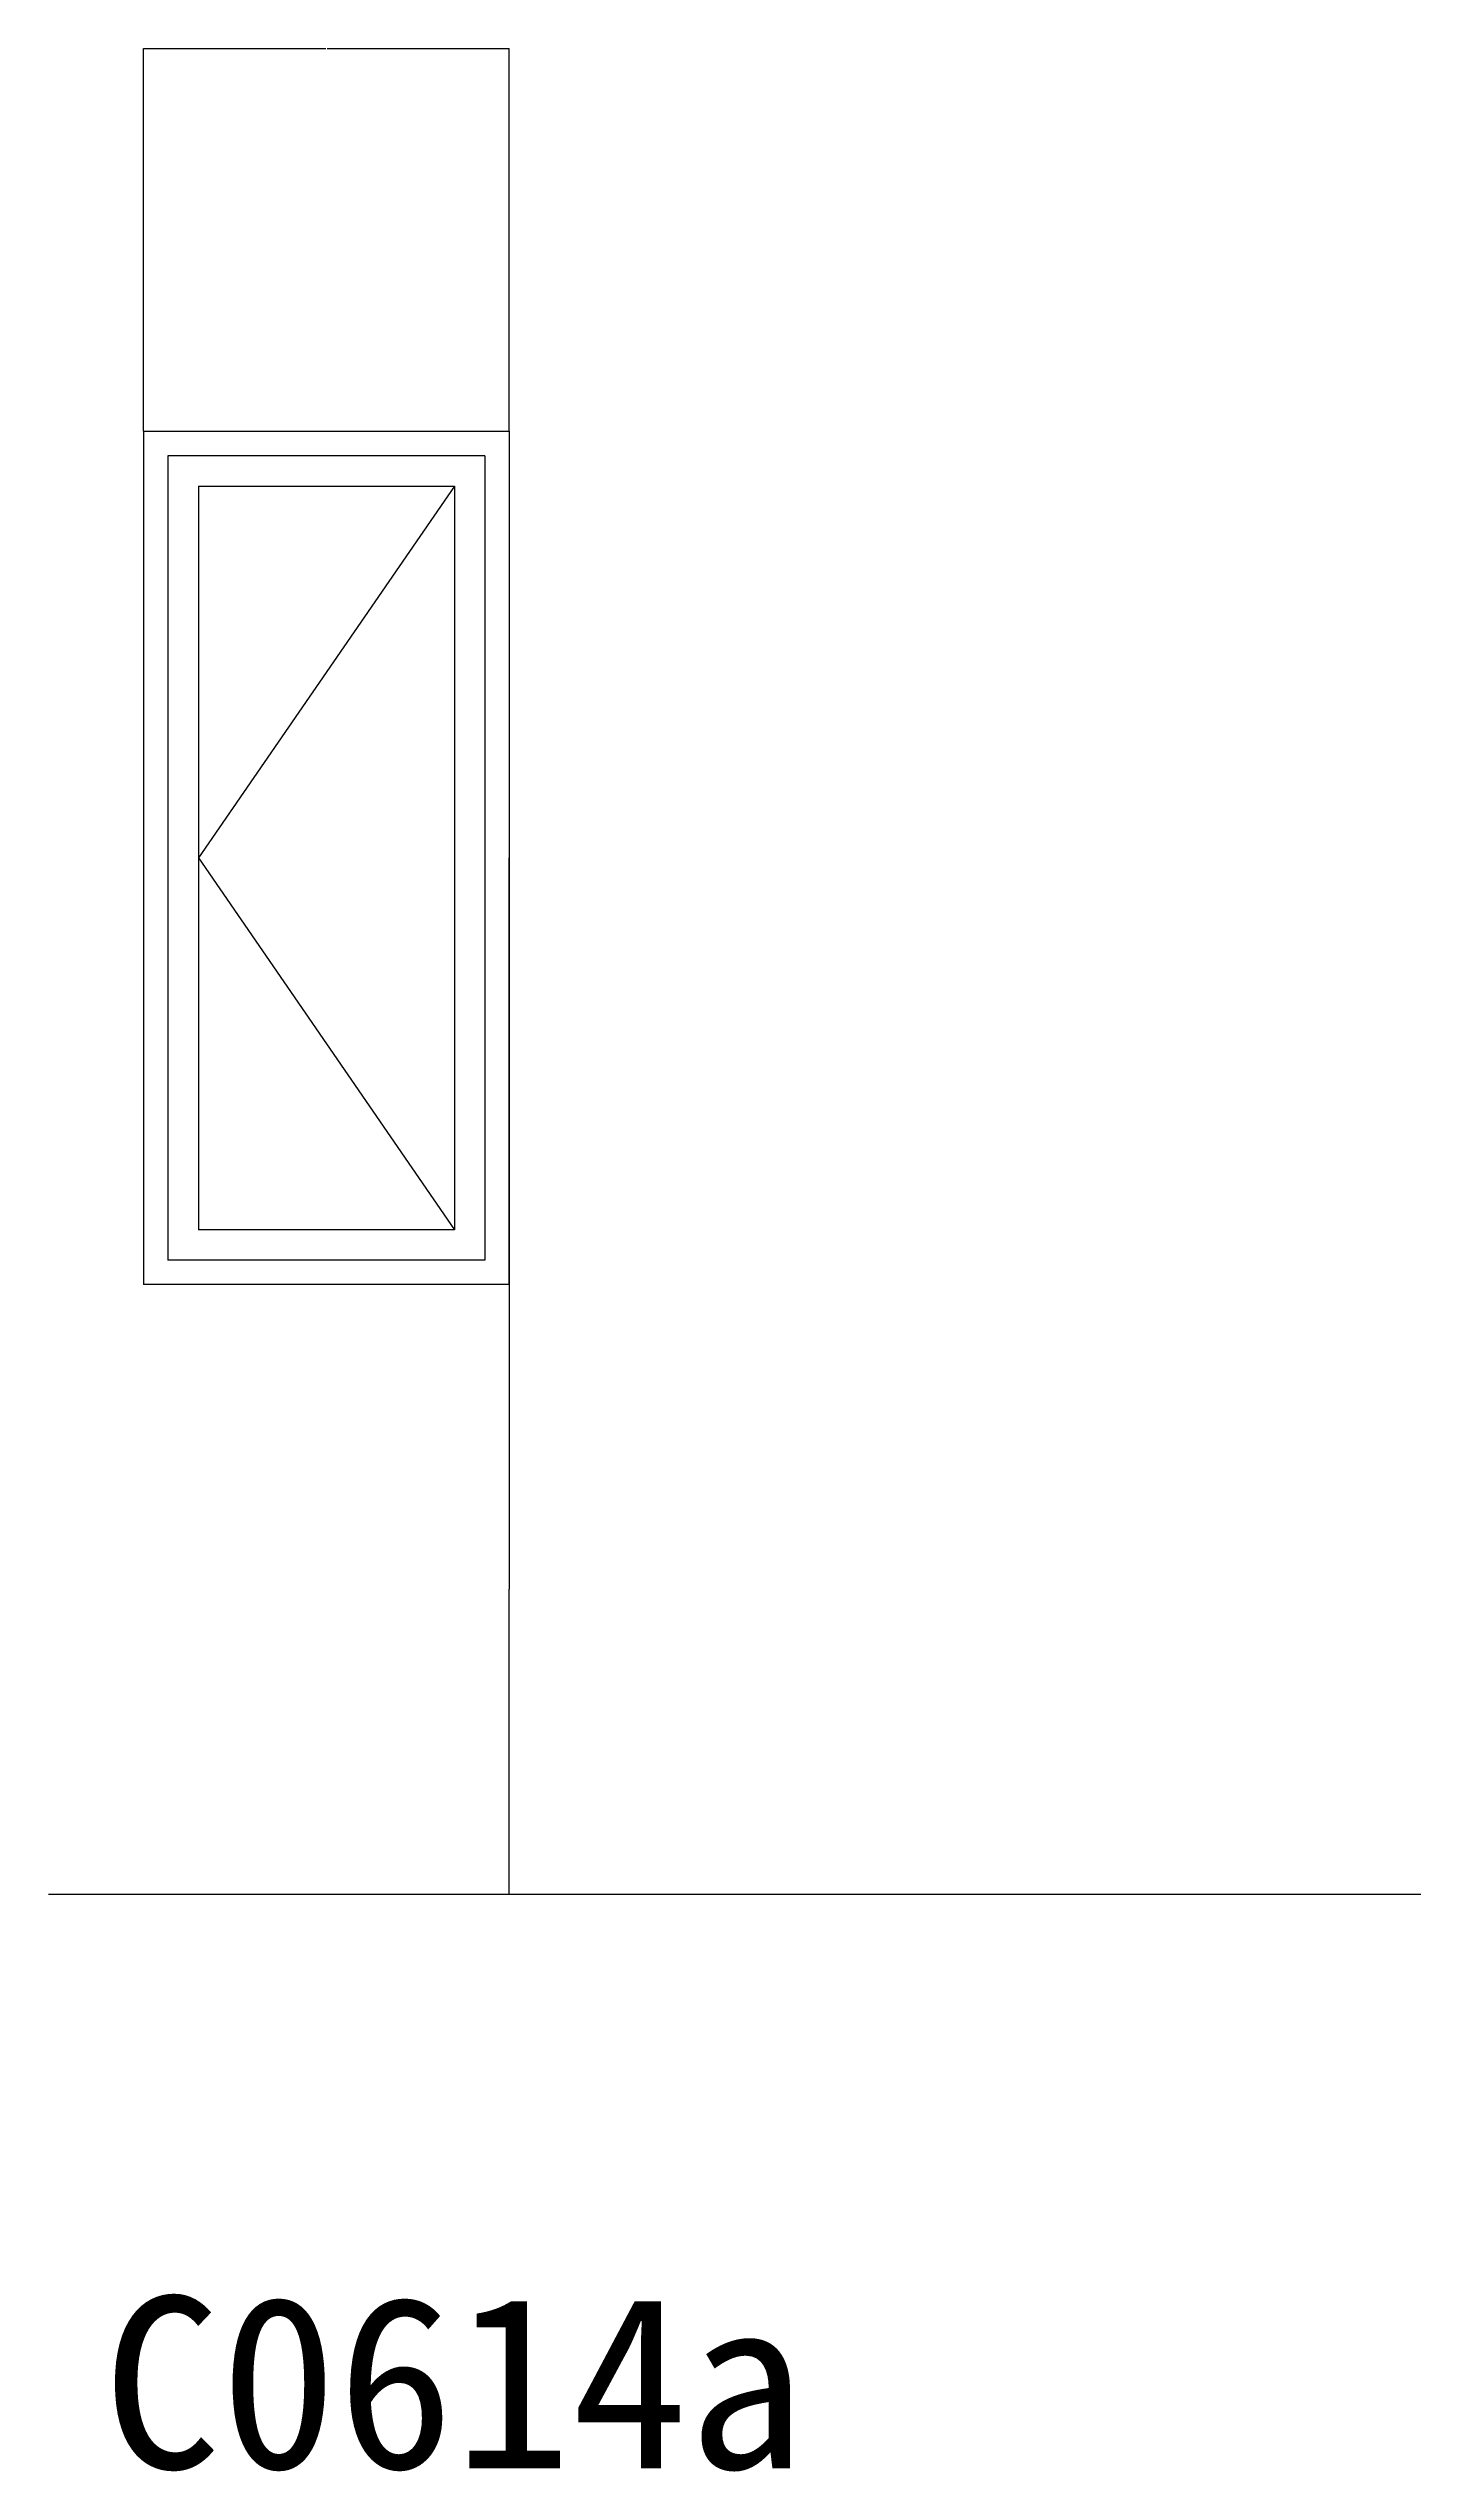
# Model space of a CAD drawing. Header units: metres. Extents: x 46426 to 130526, y 61608 to 121008.
# Drawn here: x 88631 to 93111, y 107424 to 115376 of the extents above; entities that cross this region are included whole.
import ezdxf

# ---------------------------------------------------------------- set-up
doc = ezdxf.new("R2010")
doc.units = ezdxf.units.M
for name, color, linetype in [('PUB_DIM', 3, 'Continuous'), ('TEXT2', 7, 'Continuous'), ('WINDOW', 7, 'Continuous')]:
    doc.layers.add(name, color=color, linetype=linetype)
doc.dimstyles.get("Standard").update_dxf_attribs({"dimtxt": 2.5, "dimasz": 2.5, "dimexe": 1.25, "dimexo": 0.625, "dimtad": 1, "dimcen": 2.5, "dimazin": 3, "dimtfac": 1, "dimtmove": 0, "dimatfit": 3})

# ---------------------------------------------------------------- blocks, each defined once
blk = doc.blocks.new('*D27')
for p, q in [((88943.37, 114119.44), (88943.37, 115375.01)), ((88943.62, 115375.01), (89541.37, 115375.01)), ((89545.37, 115375.01), (90143.12, 115375.01)), ((90143.37, 114119.44), (90143.37, 115375.01))]:
    blk.add_line(p, q)
at = {"layer": 'Defpoints'}
for p in [(88943.37, 115375.01), (88943.37, 114119.44), (90143.37, 114119.44)]:
    blk.add_point(p, dxfattribs=at)
at = {"layer": 'PUB_DIM', "insert": (89543.37, 115375.01), "char_height": 1, "attachment_point": 5}
blk.add_mtext('1200', dxfattribs=at)
blk = doc.blocks.new('*D28')
for p, q in [((90143.37, 114119.44), (90143.37, 112719.44)), ((90143.12, 112719.44), (90142.87, 112719.44)), ((90143.37, 111319.44), (90143.37, 112719.44)), ((90143.37, 112719.44), (90143.37, 112719.44)), ((90143.62, 112719.44), (90143.87, 112719.44))]:
    blk.add_line(p, q)
at = {"layer": 'Defpoints'}
for p in [(90143.37, 114119.44), (90143.37, 112719.44), (90143.37, 111319.44)]:
    blk.add_point(p, dxfattribs=at)
at = {"layer": 'PUB_DIM', "insert": (90143.37, 112720.565), "char_height": 1, "attachment_point": 5}
blk.add_mtext('0', dxfattribs=at)
blk = doc.blocks.new('*D119')
for p, q in [((90143.37, 111319.44), (90143.37, 110319.44)), ((90143.12, 110319.44), (90142.87, 110319.44)), ((90143.37, 109319.44), (90143.37, 110319.44)), ((90143.37, 110319.44), (90143.37, 110319.44)), ((90143.62, 110319.44), (90143.87, 110319.44))]:
    blk.add_line(p, q)
at = {"layer": 'Defpoints'}
for p in [(90143.37, 111319.44), (90143.37, 110319.44), (90143.37, 109319.44)]:
    blk.add_point(p, dxfattribs=at)
at = {"layer": 'PUB_DIM', "insert": (90143.37, 110320.565), "char_height": 1, "attachment_point": 5}
blk.add_mtext('0', dxfattribs=at)

msp = doc.modelspace()

# ---------------------------------------------------------------- linework, layer by layer
at = {"layer": 'PUB_DIM'}
for p, q in [((89963.37, 113939.44, 76.17), (89123.37, 112719.44, 76.17)), ((89123.37, 112719.44, 76.17), (89963.37, 111499.44, 76.17))]:
    msp.add_line(p, q, dxfattribs=at)
at = {"layer": 'WINDOW'}
for p, q in [((88943.37, 114119.44, 76.17), (90143.37, 114119.44, 76.17)), ((88943.37, 114119.44, 76.17), (88943.37, 111319.44, 76.17)), ((90143.37, 114119.44, 76.17), (90143.37, 111319.44, 76.17)), ((89023.37, 114039.44, 76.17), (89023.37, 111399.44, 76.17)), ((90063.37, 114039.44, 76.17), (89023.37, 114039.44, 76.17)), ((90063.37, 114039.44, 76.17), (90063.37, 111399.44, 76.17)), ((89123.37, 113939.44, 76.17), (89963.37, 113939.44, 76.17)), ((89123.37, 113939.44, 76.17), (89123.37, 111499.44, 76.17)), ((89963.37, 113939.44, 76.17), (89963.37, 111499.44, 76.17)), ((89963.37, 111499.44, 76.17), (89123.37, 111499.44, 76.17)), ((90063.37, 111399.44, 76.17), (89023.37, 111399.44, 76.17)), ((90143.37, 111319.44, 76.17), (88943.37, 111319.44, 76.17)), ((88631.37, 109319.44, 76.17), (117902, 109319.44, 76.17))]:
    msp.add_line(p, q, dxfattribs=at)

# ---------------------------------------------------------------- texts
at = {"layer": 'TEXT2'}
msp.add_text('C0614a', height=564.3, dxfattribs=at).set_placement((88811.05, 107434.44, 152.34))

# ---------------------------------------------------------------- dimensions: what is measured, and where the dimension line sits
at = {"layer": 'PUB_DIM'}
for base, p1, p2, picture, middle in [((88943.37, 115375.01), (88943.37, 114119.44, 76.17), (90143.37, 114119.44, 76.17), '*D27', (89543.37, 115375.01)), ((90143.37, 112719.44), (90143.37, 114119.44, 76.17), (90143.37, 111319.44, 76.17), '*D28', (90143.37, 112720.565)), ((90143.37, 110319.44), (90143.37, 111319.44, 76.17), (90143.37, 109319.44, 76.17), '*D119', (90143.37, 110320.565))]:
    dim = msp.add_linear_dim(base=base, p1=p1, p2=p2, dimstyle='Standard', dxfattribs=at)
    dim.commit()
    dim.dimension.update_dxf_attribs({"geometry": picture, "text_midpoint": middle})

doc.saveas('drawing.dxf')
